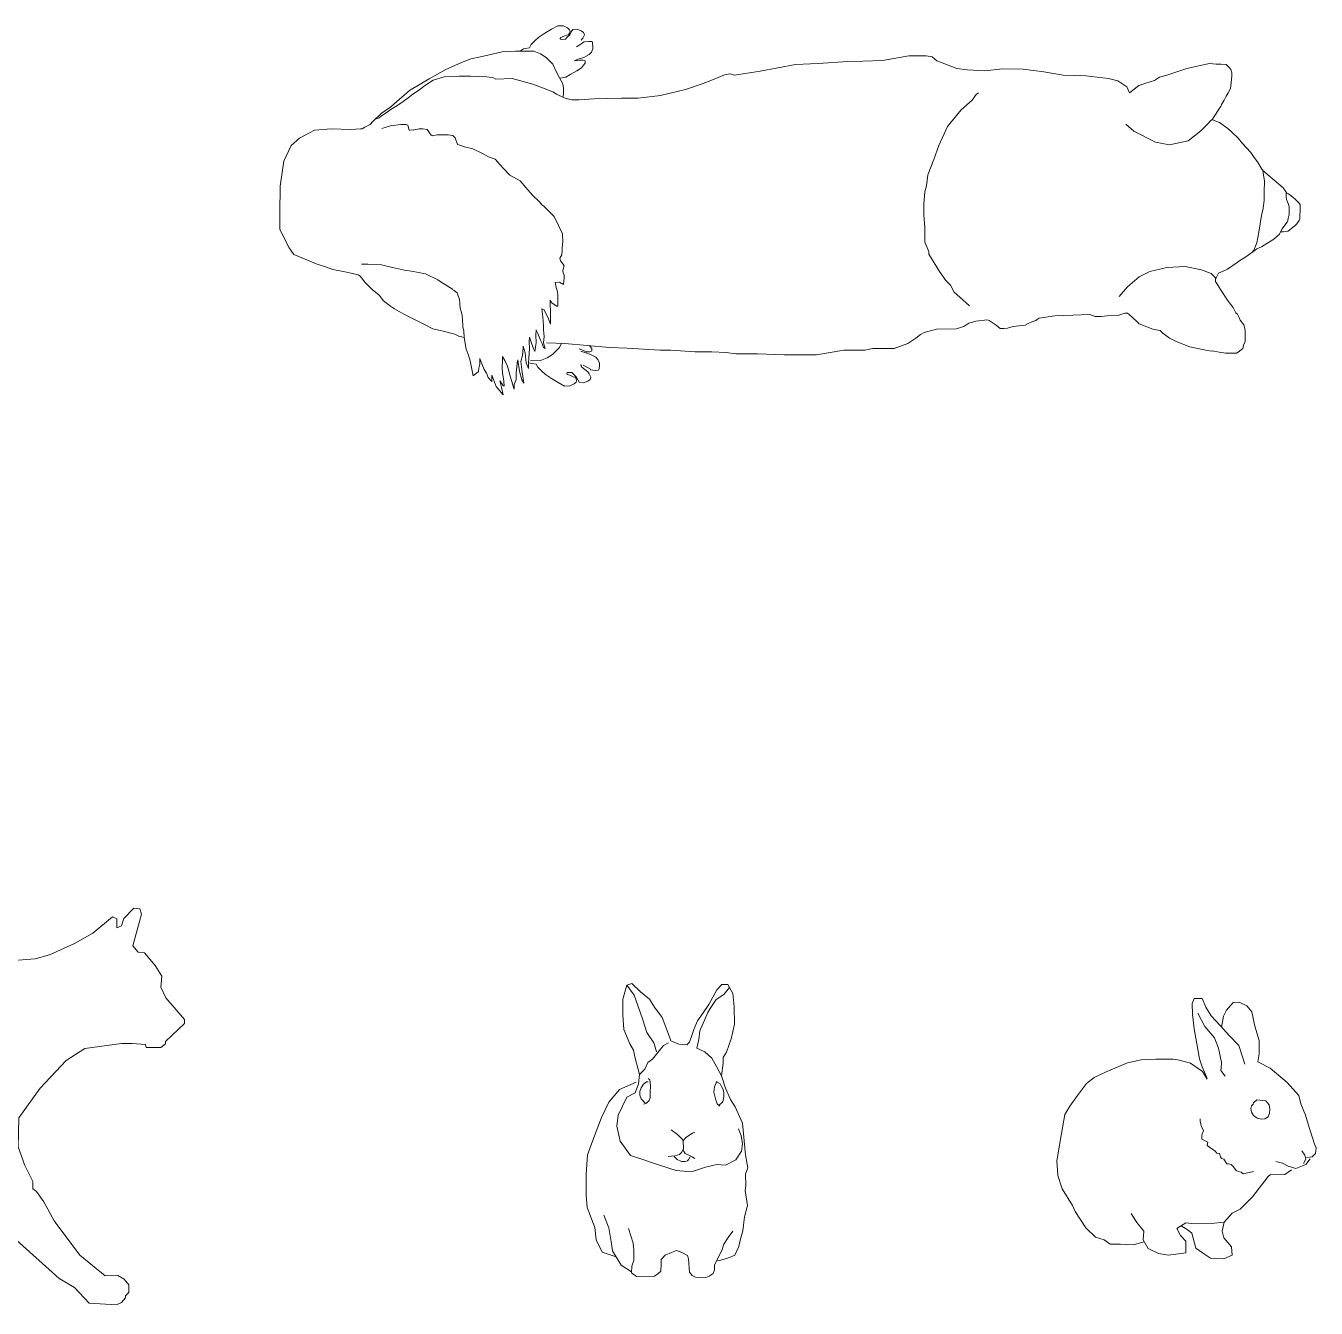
# Model space of a CAD drawing. Header units: millimetres. Extents: x -63086 to 144078, y -129912 to 13382.
# Drawn here: x -54804 to -53885, y -95696 to -94783 of the extents above; entities that cross this region are included whole.
import ezdxf

# ---------------------------------------------------------------- set-up
doc = ezdxf.new("R2010")
doc.units = ezdxf.units.MM
doc.layers.get('0').update_dxf_attribs({"lineweight": 0})
doc.layers.add('展開建具用', color=250, linetype='Continuous', lineweight=9)

# ---------------------------------------------------------------- blocks, each defined once
blk = doc.blocks.new('犬14（CAD素材.com）')
at = {"color": 0, "linetype": 'ByBlock', "lineweight": -2}
for points in [[(-423.34, 117.32), (-422.34, 118.76), (-421.12, 121.2), (-421.78, 122.86), (-423.45, 123.97), (-426.33, 125.19), (-429.44, 124.86), (-430.44, 123.2), (-431.55, 120.98), (-433.32, 119.42), (-434.65, 117.98), (-436.98, 117.87), (-437.87, 117.98), (-438.31, 118.09), (-438.31, 118.43), (-438.09, 119.2), (-436.21, 119.87), (-433.88, 120.87), (-432.43, 121.2), (-431.66, 122.2), (-431.33, 123.75), (-431.66, 124.75), (-433.1, 125.97), (-436.21, 127.41), (-439.98, 127.52), (-444.53, 125.08), (-449.3, 122.2), (-453.51, 119.31), (-456.18, 116.98), (-458.95, 114.1), (-460.17, 111.88), (-463.28, 111.44), (-464.39, 111.22), (-465.27, 110.55), (-466.72, 109.66)], [(-438.31, 90.14), (-434.43, 91.02), (-431.33, 92.8), (-426.55, 95.35), (-423.12, 97.57), (-421.67, 99.46), (-420.56, 100.9), (-420.56, 102.45), (-421.89, 103.12), (-424.56, 103.12), (-426.06, 102.87), (-428.33, 102.67), (-425.56, 103.67), (-421.56, 105), (-417.68, 107), (-416.13, 108.66), (-415.13, 111.22), (-415.13, 112.88), (-415.35, 114.99), (-415.46, 115.87), (-416.01, 116.32), (-418.01, 116.43), (-421.34, 115.99), (-422.49, 115.34), (-423.56, 114.43), (-426.67, 112.55)], [(-436.32, 77.16), (-436.1, 79.71), (-436.1, 83.04), (-436.43, 86.25), (-438.76, 90.36), (-441.42, 95.46), (-443.64, 100.12), (-448.41, 105), (-452.4, 107.44), (-457.06, 109.44), (-464.28, 109.55), (-470.22, 109.37), (-479.71, 108.87), (-485.95, 107.63), (-495.18, 105.38), (-501.92, 103.88), (-508.66, 101.39), (-519.9, 96.39), (-531.63, 89.65), (-545.61, 81.42), (-554.84, 73.43), (-559.09, 69.68), (-565.83, 64.94), (-571.82, 59.45), (-573.81, 57.2), (-577.56, 55.21), (-579.31, 54.21), (-580.55, 54.21), (-587.79, 53.71), (-601.27, 54.21), (-613.25, 53.21), (-623.99, 47.47), (-629.98, 42.23), (-635.22, 30.99), (-637.72, 13.27), (-637.97, -5.95), (-637.97, -17.68), (-631.48, -30.66), (-627.98, -35.41), (-618.25, -39.4), (-612.26, -42.15), (-604.77, -44.39), (-600.42, -46.17), (-591.77, -47.67), (-587.28, -48.67), (-582.28, -50), (-580.95, -50.83), (-577.29, -55.33), (-572.3, -60.32), (-567.31, -64.31), (-564.14, -68.47), (-559.15, -72.13), (-556.32, -74.13), (-549.83, -77.96), (-543.01, -81.12), (-535.85, -84.78), (-529.03, -88.28), (-521.71, -89.94), (-513.39, -92.1), (-510.06, -93.77), (-508.4, -94.1), (-507.56, -94.43)], [(-570.1, 60.94), (-567.36, 61.97), (-565.58, 63.31), (-562.26, 65.53), (-558.71, 68.04), (-554.64, 70.55), (-550.2, 73.59), (-546.72, 76.1), (-543.25, 78.84), (-539.25, 81.5), (-535.04, 84.83), (-528.75, 88.9), (-520.99, 91.26), (-510.41, 91.56), (-501.98, 91.71), (-490.59, 91.12), (-485.85, 90.38), (-484.14, 89.4), (-472.67, 90.04), (-457.86, 86.05), (-451.03, 83.39), (-443.71, 80.39), (-440.88, 78.73), (-435.56, 76.23), (-431.4, 75.07), (-430.06, 74.73), (-424.91, 74.73), (-414.09, 75.4), (-394.62, 75.9), (-382.8, 75.9), (-366.83, 77.9), (-349.02, 82.22), (-335.87, 86.55), (-325.89, 90.71), (-321.23, 92.54), (-317.24, 93.37), (-314.11, 92.33), (-295.93, 95.2), (-270.64, 99.86), (-254.5, 100.69), (-233.36, 102.19), (-222.71, 102.36), (-208.73, 102.69), (-196.58, 104.86), (-190.09, 106.02), (-182.94, 106.19), (-177.61, 106.02), (-173.45, 105.35), (-170, 102.45), (-167.35, 101.71), (-155.81, 97.16), (-148.49, 96.16), (-135.95, 95.38), (-123.31, 96.83), (-108.66, 96.71), (-93.91, 94.72), (-80.04, 92.28), (-63.84, 91.83), (-47.75, 90.06), (-41.1, 88.28), (-34.77, 84.07), (-32.83, 79.84), (-26.07, 85.02), (-21.12, 86.65), (-15.05, 88.65), (-11.43, 90.94), (-6.92, 92.05), (-1.89, 93.9), (7.95, 97.15), (13.35, 98.41), (24.15, 100.55), (28.88, 100.18), (32.43, 100.18), (36.13, 99.89), (38.05, 97.82), (39.24, 96.34), (39.98, 93.97), (40.05, 91.9), (39.68, 86.94), (39.02, 82.88), (37.54, 79.77), (36.13, 77.48), (34.58, 74.59), (32.8, 71.49), (32.14, 70.15), (31.18, 68.9), (28.36, 64.39), (27.48, 62.83), (26.22, 61.06), (24.67, 59.5), (23.19, 57.95), (20.97, 55.88), (18.01, 52.77), (9.01, 45.61), (-4.22, 42.61), (-14.21, 44.61), (-29.69, 52.35), (-35.43, 57.34)], [(-146.83, -71.9), (-153.57, -65.91), (-157.69, -62.16), (-160.31, -57.29), (-163.68, -53.92), (-168.17, -47.56), (-175.66, -35.2), (-175.66, -33.33), (-178.65, -26.59), (-178.65, -16.11), (-179.4, -7.12), (-179.4, 0.37), (-178.65, 9.35), (-177.53, 13.47), (-176.41, 21.34), (-172.29, 32.19), (-168.54, 42.3), (-162.55, 55.78), (-152.82, 67.77), (-144.95, 74.51), (-141.96, 78.62), (-140.46, 79.75)], [(-565.33, 54.42), (-559.34, 56.16), (-551.85, 57.16), (-548.35, 57.16), (-546.86, 56.66), (-545.86, 53.17), (-545.36, 53.17), (-542.61, 53.42), (-542.42, 53.17)], [(54.85, -33.43), (55.67, -32.25), (57.81, -27.14), (59.36, -19.52), (61.29, -7.62), (62.47, -2.59), (63.21, 3.4), (63.21, 8.95), (63.28, 17.09), (62.4, 22.56), (62.03, 24.71), (61.39, 25.44), (58.44, 30.69), (56, 33.8), (53.55, 37.28), (47.56, 43.56), (44.46, 47.56), (40.02, 51.85), (37.14, 54.36), (31.29, 58.65), (26.41, 60.43)], [(-542.61, 53.42), (-538.87, 54.17), (-536.12, 54.17), (-533.13, 53.67), (-530.38, 49.67), (-529.63, 49.42), (-529.63, 49.17), (-526.14, 49.92), (-518.15, 49.92), (-514.9, 49.42), (-513.16, 47.68), (-511.41, 42.93), (-509.91, 42.43), (-506.42, 41.19), (-500.68, 39.94), (-493.69, 36.44), (-489.44, 34.2), (-484.7, 32.45), (-481.2, 28.45)], [(-478.79, 25.9), (-478.87, 26.04), (-481.2, 28.45), (-481.3, 28.51)], [(-442.76, -8.24), (-446.76, -4.41), (-449.92, -1.08), (-451.58, 0.25), (-452.75, 1.91), (-458.24, 7.07), (-462.9, 12.23), (-466.89, 17.06), (-474.22, 21.05), (-478.87, 26.04)], [(-448.07, -98.45), (-435.09, -98.7), (-403.14, -101.7), (-390.66, -102.2), (-367.44, -103.45), (-359.45, -103.45), (-342.48, -104.7), (-330.25, -104.7), (-320.11, -105.31), (-313.28, -106.14), (-297.81, -106.14), (-278.5, -106.8), (-255.87, -106.8), (-236.4, -103.47), (-221.42, -103.47), (-215.6, -102.48), (-200.45, -102.48), (-190.8, -98.82), (-185.14, -94.99), (-181.82, -92.49), (-178.99, -90.99), (-170.33, -88.66), (-156.19, -88.33), (-150.86, -86.67), (-147.37, -84.34), (-144.71, -83.51), (-142.21, -83.01), (-133.89, -81.84), (-132.72, -82.34), (-127.9, -85.67), (-124.9, -88.16), (-122.24, -88.16), (-119.74, -88), (-115.75, -86.67), (-111.42, -86.33), (-107.26, -85.67), (-105.1, -84.5), (-102.77, -83.51), (-99.61, -82.34), (-98.61, -81.67), (-97.28, -80.84), (-85.96, -79.18), (-73.31, -78.51), (-61.17, -78.18), (-57.17, -79.68), (-53.01, -79.68), (-48.68, -79.01), (-40.53, -78.51), (-36.2, -77.18), (-34.37, -77.18), (-33.01, -78.04), (-27.86, -82.86), (-25.86, -84.69), (-16.21, -88.69), (-15.37, -88.85), (-10.88, -89.52), (-9.05, -91.52), (-4.39, -95.01), (0.43, -97.34), (10.25, -101.17), (20.4, -103.33), (25.4, -104.25), (26.15, -104), (31.14, -104.87), (35.66, -105.71), (43.32, -105.71), (44.65, -105.05), (47.81, -102.38), (48.15, -101.22), (48.48, -99.89), (49.48, -97.39), (49.48, -90.07), (49.31, -88.07), (48.64, -85.58), (45.98, -82.08), (45.32, -80.25), (43.99, -77.92), (42.99, -76.92), (40.99, -73.1), (38.49, -69.93), (37, -67.94), (32, -60.45), (29.34, -56.12), (28.84, -55.46), (28.51, -54.79), (28.51, -52.79), (29.01, -51.96), (30.67, -48.63), (35.66, -46.64), (37, -45.8), (43.86, -41.13), (45.65, -39.65), (49.31, -37.65), (51.81, -35.82), (54.97, -33.49), (57.96, -31.33), (61.29, -29.99), (69.95, -24.5), (74, -20.8), (74.06, -20.61), (75.96, -17.19), (77.06, -15.44), (79.46, -12.38), (79.9, -11.18), (80.12, -9.54), (80.88, -7.14), (80.99, -4.73), (80.99, -2.44), (80.88, -1.23), (80.12, 0.84), (78.91, 3.69), (78.8, 5.65), (78.79, 8), (78.92, 8.76), (78.62, 9.32), (78.43, 9.58), (78.3, 9.76), (76.57, 12.03), (70.11, 17.55), (65.72, 21.35), (63.35, 23.47), (62.52, 24.11)], [(74.84, -19.35), (76.88, -19.35), (79.89, -18.86), (81.05, -18.04), (83.39, -16.1), (84.84, -15.08), (86.25, -13.62), (87.67, -11.84), (88.03, -11.25), (88.56, -9.99), (88.61, -7.8), (88.75, -4.06), (88.85, -1.68), (88.66, -0.03), (87.78, 1.33), (87.3, 1.82), (85.01, 4.34), (83.75, 5.32), (82.34, 6.48), (80.45, 7.7), (80.01, 7.99), (79.48, 8.23), (78.99, 8.28)], [(-436.63, -20.64), (-442.76, -8.24), (-442.62, -8.91)], [(-445.59, -68.15), (-444.09, -69.98), (-440.77, -72.31), (-440.1, -72.31), (-439.93, -69.31), (-439.93, -66.98), (-440.1, -63.82), (-440.43, -60.99), (-441.27, -59), (-441.93, -55.33), (-438.94, -55.17), (-435.94, -56.83), (-435.94, -56.5), (-435.44, -52.17), (-435.44, -50.01), (-436.11, -49.01), (-436.44, -47.35), (-436.44, -46.51), (-435.61, -43.52), (-436.27, -42.19), (-438.1, -40.02), (-438.6, -38.03), (-437.1, -35.53), (-436.94, -32.2), (-436.94, -30.71), (-436.44, -26.21)], [(-436.51, -27.03), (-436.62, -20.38)], [(-445.6, -68.03), (-445.49, -68.81), (-445.49, -71.69), (-445.27, -75.02), (-445.27, -85), (-447.15, -80.01), (-450.04, -74.57), (-451.37, -74.02), (-451.04, -78.01), (-450.37, -82.56), (-450.15, -86.56), (-450.15, -89.11), (-449.82, -93.77), (-450.26, -98.32), (-449.04, -102.31), (-450.15, -101.76), (-451.26, -98.87), (-452.48, -96.54), (-454.26, -91.77), (-455.36, -89.22), (-455.36, -89), (-455.81, -92.99), (-455.36, -98.09), (-456.25, -103.2), (-456.47, -104.53), (-457.47, -102.53), (-459.36, -97.1), (-460.14, -94.21), (-460.14, -94.65), (-460.47, -97.54), (-460.14, -102.42), (-460.47, -105.75), (-461.02, -112.74), (-461.02, -116.73), (-462.69, -112.63), (-463.35, -105.53), (-464.68, -100.76), (-464.79, -102.2), (-465.13, -107.3), (-466.35, -111.63), (-465.46, -119.28), (-464.35, -127.05), (-465.68, -124.72), (-467.24, -118.62), (-468.57, -110.52), (-469.01, -112.52), (-469.01, -113.18), (-469.68, -119.73), (-469.68, -124.5), (-471.12, -127.94), (-471.12, -131.38), (-471.45, -130.93), (-471.9, -129.27), (-472.78, -125.83), (-473.89, -122.06), (-475.78, -115.07), (-477.78, -110.96), (-479.55, -108.08), (-479.55, -110.85), (-479.66, -116.18), (-479.44, -119.62), (-478.55, -125.72), (-478.22, -129.16), (-479.33, -128.49), (-481.33, -125.39), (-480.1, -130.05), (-479.04, -135.39), (-483.93, -129.55), (-487.09, -121.39), (-487.09, -125.89), (-489.76, -123.06), (-490.76, -119.89), (-492.42, -117.4), (-494.08, -113.24), (-495.58, -109.58), (-495.58, -113.57), (-496.25, -116.4), (-496.58, -118.73), (-500.24, -121.89), (-502.57, -111.07), (-503.57, -107.08), (-505.4, -102.75), (-506.73, -94.6), (-506.9, -90.11), (-507.73, -86.94), (-507.9, -81.12), (-508.4, -77.46), (-509.56, -73.63), (-509.73, -70.97), (-509.89, -69.8), (-510.06, -67.47), (-511.22, -64.15), (-511.72, -62.65), (-513.89, -61.15), (-514.72, -60.48), (-515.05, -59.99), (-520.71, -56.49), (-523.21, -55.16), (-525.54, -53.5), (-534.36, -49.17), (-544.17, -47.17), (-549.33, -46.51), (-557.82, -44.68), (-565.64, -42.68), (-575.46, -42.18), (-579.95, -42.18)], [(-40.17, -65.39), (-34.18, -58.4), (-25.86, -51.24), (-18.37, -47.58), (-6.22, -44.59), (6.76, -43.92), (18.57, -46.42), (25.23, -48.91), (27.39, -51.08), (28.73, -52.24)], [(-437.51, -98.66), (-438.96, -101.71), (-443.73, -106.59), (-447.72, -109.03), (-452.38, -111.03), (-459.59, -111.14)], [(-417.52, -100.35), (-416.99, -101.04), (-415.88, -102.49), (-415.88, -104.04), (-417.21, -104.7), (-419.88, -104.7), (-421.65, -103.82), (-424.87, -102.6)], [(-423.65, -104.26), (-420.87, -105.26), (-416.88, -106.59), (-413, -108.59), (-411.44, -110.25), (-410.45, -112.8), (-410.45, -114.47), (-410.67, -116.58), (-410.78, -117.46), (-411.33, -117.91), (-413.33, -118.02), (-416.66, -117.57), (-416.88, -117.02), (-418.88, -116.02), (-421.98, -114.13)], [(-423.54, -113.8), (-423.54, -114.36), (-423.2, -114.91), (-422.98, -115.69), (-420.87, -117.24), (-418.66, -118.91), (-417.66, -120.35), (-416.44, -122.79), (-417.1, -124.45), (-418.77, -125.56), (-421.65, -126.78), (-424.76, -126.45), (-425.76, -124.79), (-426.87, -122.57), (-428.64, -121.01), (-429.97, -119.57), (-432.3, -119.46), (-433.19, -119.57), (-433.63, -119.68), (-433.63, -120.01), (-433.41, -120.79), (-431.53, -121.46), (-429.2, -122.46), (-427.75, -122.79), (-426.98, -123.79), (-426.64, -125.34), (-426.98, -126.34), (-428.42, -127.56), (-431.53, -129), (-435.3, -129.11), (-439.85, -126.67), (-444.62, -123.79), (-448.83, -120.9), (-451.5, -118.57), (-454.27, -115.69), (-455.49, -113.47), (-458.6, -113.03), (-459.7, -112.8), (-460.13, -112.49)]]:
    blk.add_lwpolyline(points, dxfattribs=at)
blk = doc.blocks.new('ウサギ1（CAD素材.com）')
at = {"color": 0, "linetype": 'ByBlock', "lineweight": -2}
for points in [[(32.49, 139.3), (33.73, 148.5), (33.89, 152.55), (36.07, 156.29), (39.5, 165.64), (41.84, 176.09), (41.69, 188.56), (40.6, 198.07), (37.01, 204.46), (32.8, 204.46), (29.21, 200.71), (23.6, 190.27), (19.54, 184.19), (15.49, 178.58), (12.99, 172.5), (11.43, 168.14), (9.71, 163.46), (8, 161.59), (2.23, 162.06), (-3.39, 164.24), (-4.48, 167.2), (-9.63, 180.92), (-15.09, 188.25), (-18.67, 194.01), (-25.07, 199.31), (-31.31, 205.08), (-34.74, 203.99), (-37.64, 194.02), (-37.74, 182.82), (-36.86, 172.41), (-32.73, 162.29), (-29.98, 157.67), (-29.09, 152.96), (-25.76, 140.24), (-26.55, 133.77), (-28.92, 127.29), (-34.92, 124.1), (-41.08, 111.48), (-41.87, 103.43), (-39.66, 92.85), (-32.24, 82.75), (-23.39, 79.75), (-17.23, 77.54), (-10.92, 75.49), (0.3, 72.01), (11.2, 70.91), (21.31, 74.38), (29.2, 76.12), (35.52, 75.8), (42.79, 79.59), (46.74, 85.75), (47.58, 90.89), (46.62, 96.82), (44.68, 101.53)], [(-34.74, 203.99), (-29.64, 196.84), (-26.95, 189.4), (-23.46, 179.41), (-20.6, 170.38), (-15.71, 162.96), (-15.21, 161.37), (-13.81, 156.57)], [(38.22, 202.29), (34.21, 197.37), (28.71, 193.74), (24.56, 187.41), (22.9, 184.41), (17.29, 171.4), (16.46, 165.28), (15.1, 159.14), (20.73, 156.48), (25.65, 152.07), (29.24, 145.62), (32.49, 139.3), (35.46, 130.7), (38.95, 122.61), (42.43, 117.38), (47.51, 105.65), (49.8, 83.2), (51.39, 73.82), (49.8, 69.38), (49.96, 61.27), (49.48, 57.62), (51.1, 47), (48.88, 38.92), (47.77, 29.07), (46.02, 22.24), (45, 17.8), (42.01, 11.56), (38.35, 9.97), (31.49, 7.95), (29.39, 8.1)], [(-25.76, 140.24), (-22.1, 144.05), (-19.89, 148.97), (-16.47, 151.29), (-11.85, 157.23), (-8.71, 161.07), (-5.17, 162.79)], [(-28.26, 134.9), (-39.96, 129.57), (-47.59, 120.67), (-52.93, 109.74), (-58.53, 94.75), (-62.85, 83.06), (-63.87, 69.33), (-63.87, 54.34), (-63.1, 45.7), (-57.51, 31.46), (-56.75, 22.57), (-52.42, 13.67), (-42.35, 10.38)], [(-21.68, 119.92), (-24.51, 122.94), (-25.58, 125.67), (-25.48, 128.2), (-24.51, 130.73), (-22.85, 133.46), (-20.71, 135.11), (-19.73, 135.21)], [(-19.63, 137.55), (-18.37, 136.58), (-17.98, 132.22), (-18.27, 127.61), (-18.27, 123.81), (-18.85, 121.77), (-20.8, 119.92), (-22.66, 119.14)], [(29.3, 135.5), (27.55, 131.61), (27.16, 127.71), (28.33, 122.94), (29.5, 119.53), (31.35, 117.77)], [(30.86, 118.55), (33.59, 120.99), (34.27, 124.5), (34.27, 127.32), (33.88, 129.76), (32.71, 131.7), (31.54, 133.65), (29.59, 134.92)], [(-5.43, 82.02), (-0.7, 82.52), (2.61, 83.46), (4.04, 84.73), (5.43, 87.32), (5.36, 93.25)], [(-3.22, 100.95), (1.2, 97.6), (4.1, 94.76), (5.36, 93.25), (6.44, 94.51), (7.26, 95.52), (11.93, 98.67), (13.64, 99.37)], [(13.7, 80.44), (11.61, 81.64), (9.22, 82.77), (6.69, 83.97), (5.62, 85.87), (5.25, 86.98)], [(-1.01, 81.83), (1.13, 79.81), (4.16, 78.42), (6.74, 78.3), (8.46, 78.92), (9.34, 80), (10.23, 81.76)], [(-31.48, -0.17), (-38.88, 4.63), (-44.92, 14.64), (-45.77, 19.77), (-47.67, 31.2), (-51.17, 40.1)], [(-33.66, 30.67), (-30.23, 20.15), (-29.78, 15.17), (-29.78, 8.19), (-31.34, 3.77), (-31.52, -1.05), (-28.05, -3.61), (-24.3, -3.75), (-15.07, -3.33), (-12.58, -1.53), (-10.63, 0.2), (-10.29, 5.19), (-10.44, 8.47), (-7.47, 11.6), (-2.98, 13.42), (0.54, 15.04), (4.26, 13.57), (8.48, 11.32), (9.19, 9.08), (9.92, -0.47), (11.82, -2.93), (14.08, -4.13), (18.3, -4.48), (21.54, -4.2), (23.72, -3.28), (26.61, -1.45), (27.53, 1.08), (27.6, 4.67), (32.92, 14.85), (34.29, 19.39), (37.35, 24.16), (40.65, 28.82)]]:
    blk.add_lwpolyline(points, dxfattribs=at)
blk = doc.blocks.new('ウサギ2（CAD素材.com）')
at = {"color": 0, "linetype": 'ByBlock', "lineweight": -2}
for points in [[(-16.84, 127.12), (-21.24, 140.47), (-27.76, 147.32), (-34.44, 154.65), (-40.8, 161.65), (-44.55, 167.68), (-47.25, 174.03), (-53.02, 174.03), (-54.33, 170.29), (-54.17, 162.63), (-53.02, 152.37), (-49.11, 131.03), (-47.16, 125.32), (-44.06, 117.67)], [(-33.43, 153.54), (-32.16, 161.33), (-30.04, 165.56), (-25.15, 171.1), (-20.91, 171.43), (-15.53, 168.66), (-11.95, 164.42), (-9.66, 154.16), (-6.73, 144.06), (-6.57, 134.61), (-7.71, 128.91), (1.1, 124.35), (13.27, 114.11), (21.63, 104.97), (22.94, 98.96), (26.34, 90.86), (28.95, 81.98), (31.69, 73.24), (32.61, 70.99), (33.95, 67.3), (33.54, 63.59), (31.18, 61.15), (27.08, 60.74)], [(-50.42, 163.44), (-45.36, 154), (-38.52, 146.01), (-35.58, 138.52), (-33.46, 128.26), (-33.85, 124.41), (-33.98, 122.64), (-30.85, 118.65)], [(-88.52, 0.56), (-96.47, -1.43), (-105.45, -1.15), (-112.75, -1.04), (-117.02, 1.92), (-123.24, 3.94), (-130.24, 10.51), (-137.84, 22.3), (-139.65, 26.58), (-146.9, 38.27), (-150.03, 47.82), (-150.85, 58.36), (-147.56, 77.84), (-145.09, 91.34), (-141.63, 97.27), (-136.19, 104.84), (-129.76, 113.4), (-124.16, 117.68), (-115.76, 121.8), (-100.44, 128.05), (-90.72, 130.36), (-80.18, 130.85), (-67.99, 130.85), (-63.38, 130.03), (-55.47, 127.89), (-47.07, 121.96), (-43.61, 116.53)], [(-10.83, 50.78), (-18.02, 49.11), (-19.53, 50.35), (-22.91, 51.29), (-25.21, 54.23), (-26.55, 55.63), (-28.39, 56.13), (-29.73, 56.13), (-31.74, 59.39), (-33.4, 60.05), (-34.17, 61.22), (-35.02, 63.45), (-36.79, 63.71), (-37.91, 65.28), (-43.6, 69.3), (-43.32, 71.67), (-47.4, 73.69), (-47.5, 76.76), (-46.44, 79.6), (-47.81, 82.75), (-48.65, 86.32), (-48.65, 88.21)], [(23.69, 65.46), (25.85, 62.28), (26.46, 59.62), (24.92, 56.34)], [(29.74, 59.82), (26.67, 55.72), (19.49, 52.96), (13.95, 54.49), (9.85, 56.75), (5.24, 57.77)], [(16.41, 51.83), (11.49, 48.65), (1.14, 48.45), (-0.3, 47.22), (-11.32, 32.64), (-20.2, 23.93), (-25.95, 20.98), (-31.54, 14.57), (-40.91, 13.75), (-52.42, 13.42), (-58.83, 14.24), (-65.24, 10.13), (-62.61, 5.04), (-58.99, 1.1), (-58.99, -7.12), (-71.22, -8.87), (-78.39, -7.76), (-85.79, -4.16), (-89.4, 2.08), (-88.75, 8.16), (-93.84, 14.4), (-97.79, 20.81)], [(-31.54, 14.57), (-33.02, 8.33), (-31.87, 3.56), (-29.07, 0.11), (-26.28, -3.01), (-25.79, -8.92), (-31.87, -11.39), (-41.4, -11.06), (-46.99, -7.12), (-51.76, -4), (-54.72, 6.68), (-57.18, 8.82), (-62.14, 12.12)]]:
    blk.add_lwpolyline(points, dxfattribs=at)
blk.add_lwpolyline([(-10.6, 99.61), (-8.4, 101.8), (-1.87, 100.96), (0.52, 98.31), (1.03, 95.21), (0.65, 92.24), (-0.32, 89.73), (-2.52, 88.3), (-5.1, 88.11), (-8.08, 88.69), (-10.6, 90.63), (-12.21, 92.89), (-12.6, 95.67), (-12.02, 97.54), (-11.05, 98.7)], close=True, dxfattribs=at)
blk = doc.blocks.new('動物（CAD素材.com）3aa6aae9')
at = {"color": 0, "linetype": 'ByBlock'}
blk.add_lwpolyline([(137.6, 75.87), (139.39, 70.93), (153.98, 54.05), (170.25, 38.85), (200.82, 11.18), (211.76, 4.79), (222.1, -6.31), (241.56, -7.53), (245.21, -5.85), (247.95, -2.66), (247.95, -1.14), (250.53, 1.29), (250.53, 6.61), (247.04, 10.72), (242.48, 13.3), (233.51, 13.15), (215.56, 27.9), (197.17, 52.23), (189.87, 65.76), (184.55, 73.06), (181.96, 75.19), (181.96, 80.2), (176.18, 92.06), (174.85, 95.64), (171.51, 105.06), (172.12, 125.59), (187.32, 146.72), (205.87, 166.49), (219.1, 175.01), (245.1, 178.65), (252.85, 178.5), (262.28, 177.89), (262.74, 175.77), (273.23, 175.77), (276.42, 178.35), (276.42, 180.02), (289.95, 192.79), (289.95, 195.68), (276.88, 211.04), (273.23, 218.64), (273.84, 226.7), (269.27, 234.3), (261.52, 243.27), (257.11, 243.58), (253.16, 248.14), (259.39, 270.64), (258.17, 274.6), (254.07, 275.05), (246.77, 267.6), (245.1, 262.43), (241.91, 261.06), (241.91, 267.45), (238.86, 268.82), (224.88, 257.11), (211.8, 249.96), (193.86, 241.75), (183.67, 238.86), (159.8, 237.04), (128.02, 239.78), (111.15, 242.67), (95.94, 239.78), (49.11, 239.78), (36.64, 241.91), (-2.13, 238.26), (-60.82, 228.22), (-93.2, 218.79), (-107.04, 218.95), (-110.99, 217.12), (-125.59, 223.81), (-142.92, 232.94), (-153.87, 242.36), (-162.39, 258.78), (-162.99, 265.32), (-170.44, 274.14), (-175.61, 275.05), (-181.54, 270.34), (-184.13, 264.56), (-184.74, 248.44), (-180.02, 237.34), (-169.38, 223.81), (-147.18, 205.72), (-138.97, 196.9), (-136.08, 195.84), (-142.62, 189.3), (-164.51, 153.11), (-173.48, 135.17), (-173.48, 130.3), (-180.33, 128.48), (-185.5, 116.32), (-191.88, 115.1), (-210.74, 100.5), (-227.16, 99.13), (-230.05, 96.4), (-241.45, 70.09), (-255.13, 32.69), (-255.29, 5.02), (-252.55, -2.43), (-244.03, -5.32), (-230.81, -5.32), (-227.31, -3.04), (-225.18, 1.52), (-225.79, 5.63), (-235.37, 17.64), (-235.37, 24.18), (-218.64, 55.19), (-214.39, 60.97), (-200.25, 64.47), (-194.92, 70.7), (-183.22, 70.55), (-176.22, 73.29), (-171.96, 78.76), (-166.34, 76.18), (-149.01, 82.26), (-146.12, 85.91), (-142.47, 84.23), (-112.21, 99.74), (-116.16, 108.1), (-106.89, 102.18), (-101.41, 101.87), (-96.09, 92.75), (-91.68, 69.94), (-90.77, 49.11), (-93.51, 46.07), (-94.27, 33.91), (-69.64, 17.33), (-38.77, 0.76), (-17.64, -8.21), (-11.71, -8.67), (-4.71, -5.47), (0, 0), (0.3, 5.63), (-14.9, 12.32), (-39.38, 26.3), (-51.09, 35.43), (-55.19, 43.18), (-54.58, 51.7), (-59.6, 54.2), (-54.36, 56.71), (-47.51, 77.01), (-48.65, 81.57), (-44.09, 83.85), (-38.62, 96.85), (-40.44, 99.59), (-36.8, 100.73), (-28.58, 115.1), (-24.71, 115.56), (-18.09, 107.34), (-18.52, 107.43), (-8.94, 110.85), (-5.29, 107.66), (2.01, 108.8), (5.88, 105.15), (22.76, 107.89), (58.57, 104.24), (66.32, 107.2), (98.78, 106.14), (122.05, 88.04)], close=True, dxfattribs=at)
blk.add_lwpolyline([(73.45, 106.97), (71.39, 98.3), (70.32, 75.8), (70.02, 40.67), (69.11, 37.94), (69.11, 28.96), (70.93, 13.91), (73.21, 4.18), (75.95, 1.6), (75.95, -5.7), (78.53, -9.81), (98.3, -9.96), (104.23, -5.7), (106.96, -2.05), (106.36, 3.27), (94.8, 8.29), (89.18, 14.82), (88.57, 24.86), (95.26, 37.18), (96.63, 49.8), (95.26, 54.66), (96.02, 56.03), (99.67, 55.27), (103.01, 59.22), (106.2, 66.82), (105.9, 74.73), (101.03, 77.77), (112.44, 85.07), (115.9, 92.82)], dxfattribs=at)

msp = doc.modelspace()

# ---------------------------------------------------------------- block references
at = {"layer": '展開建具用', "ltscale": 10}
for name, p in [('犬14（CAD素材.com）', (-53985.3706, -94910.2026)), ('動物（CAD素材.com）3aa6aae9', (-54981.4035, -95686.3249)), ('ウサギ1（CAD素材.com）', (-54341.4306, -95670.1413)), ('ウサギ2（CAD素材.com）', (-53919.1599, -95649.6178))]:
    msp.add_blockref(name, p, dxfattribs=at)

doc.saveas('drawing.dxf')
